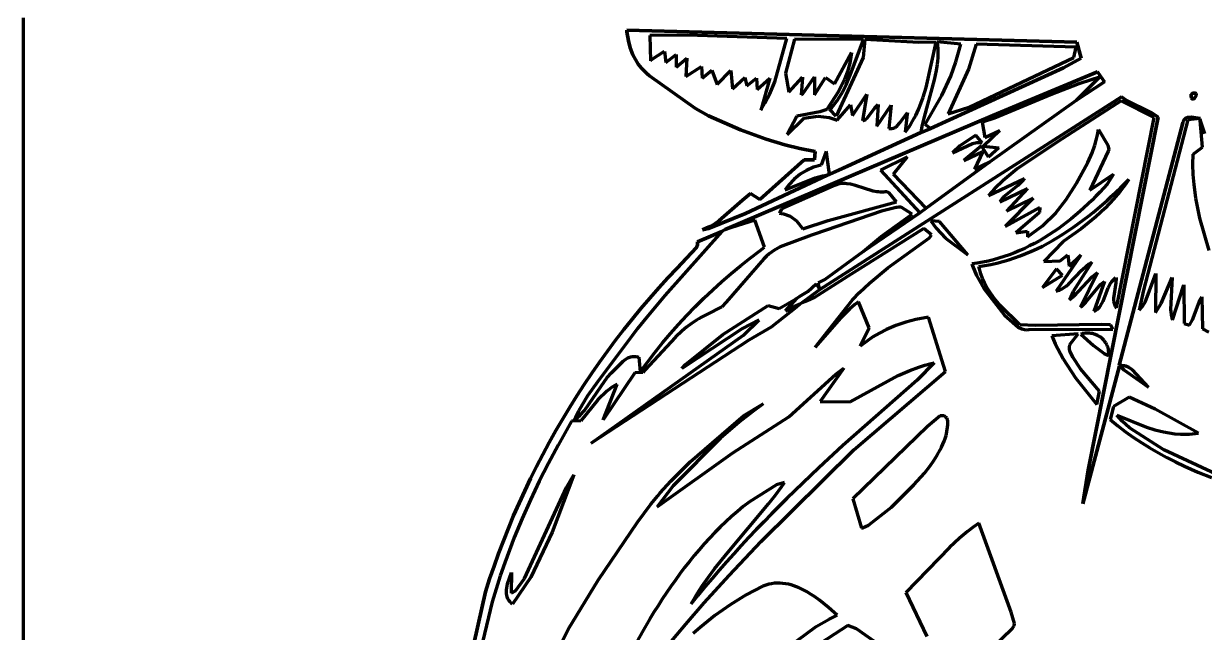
# Model space of a CAD drawing. Header units: millimetres. Extents: x 0 to 6.7, y 0 to 10.
# Drawn here: x 0 to 4.079, y 4.167 to 6.27 of the extents above; entities that cross this region are included whole.
import ezdxf

# ---------------------------------------------------------------- set-up
doc = ezdxf.new("R2010")
doc.units = ezdxf.units.MM
doc.layers.add('color#000000ff', color=7, linetype='CONTINUOUS', lineweight=100)
doc.layers.add('color#ffffffff', color=7, linetype='CONTINUOUS', lineweight=100)

msp = doc.modelspace()

# ---------------------------------------------------------------- linework, layer by layer
at = {"layer": 'color#000000ff'}
for p, q in [((2.0838, 6.2476), (3.6391, 6.2062)), ((2.0844, 6.2414), (2.0838, 6.2476)), ((2.0893, 6.2104), (2.0844, 6.2414)), ((2.096, 6.1862), (2.0893, 6.2104)), ((2.294, 6.2307), (2.1633, 6.2294)), ((2.1633, 6.2294), (2.1659, 6.1414)), ((2.6366, 6.2191), (2.294, 6.2307)), ((2.5948, 6.0696), (2.6366, 6.2191)), ((2.6629, 6.2168), (2.6322, 6.0995)), ((2.9022, 6.2152), (2.6629, 6.2168)), ((2.8592, 6.1018), (2.9022, 6.2152)), ((2.9061, 6.2151), (2.9008, 6.1532)), ((3.0934, 6.2053), (2.9061, 6.2151)), ((3.1531, 6.2056), (3.0934, 6.2053)), ((3.1179, 6.049), (3.1531, 6.2056)), ((3.2375, 6.1991), (3.156, 6.2068)), ((3.156, 6.2068), (3.1573, 6.1956)), ((3.6391, 6.2062), (3.6535, 6.1509)), ((2.1051, 6.1629), (2.096, 6.1862)), ((2.1136, 6.1463), (2.1051, 6.1629)), ((2.168, 6.1452), (2.2143, 6.1752)), ((2.2143, 6.1752), (2.2193, 6.1364)), ((2.2193, 6.1364), (2.2545, 6.1639)), ((2.2545, 6.1639), (2.2544, 6.1193)), ((2.802, 6.0627), (2.8602, 6.1706)), ((2.8602, 6.1706), (2.8584, 6.1557)), ((3.1573, 6.1956), (3.1581, 6.1845)), ((3.1584, 6.1625), (3.1579, 6.1515)), ((3.1581, 6.1845), (3.1585, 6.1735)), ((3.1585, 6.1735), (3.1584, 6.1625)), ((3.2208, 6.1382), (3.2326, 6.1786)), ((3.2326, 6.1786), (3.2375, 6.1991)), ((3.2905, 6.1988), (3.2645, 6.1131)), ((3.6366, 6.1888), (3.2905, 6.1988)), ((3.6282, 6.1537), (3.6366, 6.1888)), ((2.1235, 6.1305), (2.1136, 6.1463)), ((2.135, 6.1158), (2.1235, 6.1305)), ((2.1659, 6.1414), (2.168, 6.1452)), ((2.2544, 6.1193), (2.2911, 6.1512)), ((2.2911, 6.1512), (2.2875, 6.0872)), ((2.2875, 6.0872), (2.3415, 6.1222)), ((2.3415, 6.1222), (2.3443, 6.0812)), ((2.9008, 6.1532), (2.8069, 5.9501)), ((2.8542, 6.1336), (2.8462, 6.1048)), ((2.8584, 6.1557), (2.8542, 6.1336)), ((3.1559, 6.1297), (3.1527, 6.1081)), ((3.1571, 6.1406), (3.1559, 6.1297)), ((3.1579, 6.1515), (3.1571, 6.1406)), ((3.2029, 6.089), (3.2208, 6.1382)), ((3.2662, 5.9814), (3.6282, 6.1537)), ((3.6535, 6.1509), (3.5922, 6.1174)), ((2.1435, 6.1066), (2.135, 6.1158)), ((2.1527, 6.0981), (2.1435, 6.1066)), ((2.1627, 6.0901), (2.1527, 6.0981)), ((2.3209, 5.9764), (2.1627, 6.0901)), ((2.3443, 6.0812), (2.3774, 6.1094)), ((2.3774, 6.1094), (2.3962, 6.0594)), ((2.3962, 6.0594), (2.443, 6.1078)), ((2.443, 6.1078), (2.4492, 6.0447)), ((2.4492, 6.0447), (2.4913, 6.0844)), ((2.4913, 6.0844), (2.4984, 6.0549)), ((2.4984, 6.0549), (2.5315, 6.0821)), ((2.5315, 6.0821), (2.5343, 6.0425)), ((2.5343, 6.0425), (2.5778, 6.0813)), ((2.5778, 6.0813), (2.5468, 5.9714)), ((2.6322, 6.0995), (2.6435, 6.033)), ((2.6435, 6.033), (2.6911, 6.0851)), ((2.691, 6.0835), (2.6859, 6.0236)), ((2.6905, 6.0268), (2.7324, 6.0865)), ((2.6911, 6.0851), (2.691, 6.0835)), ((2.7324, 6.0848), (2.7322, 6.0243)), ((2.7322, 6.0243), (2.7703, 6.0837)), ((2.7324, 6.0865), (2.7324, 6.0848)), ((2.7703, 6.0837), (2.802, 6.0627)), ((2.8462, 6.1048), (2.8356, 6.0767)), ((2.8415, 6.0587), (2.8592, 6.1018)), ((3.5922, 6.1174), (3.1326, 5.9082)), ((3.1527, 6.1081), (3.1459, 6.076)), ((3.1726, 6.0221), (3.2029, 6.089)), ((3.2645, 6.1131), (3.1945, 5.9581)), ((3.349, 5.9528), (3.7102, 6.1036)), ((3.6377, 6.0054), (3.7165, 6.0848)), ((3.7165, 6.0848), (3.6878, 6.0764)), ((3.7102, 6.1036), (3.7346, 6.0686)), ((2.5775, 6.0274), (2.5948, 6.0696)), ((2.8356, 6.0767), (2.8158, 6.0362)), ((2.8291, 6.0338), (2.8415, 6.0587)), ((3.1078, 6.0161), (3.1179, 6.049)), ((3.1459, 6.076), (3.1107, 5.9482)), ((3.6453, 6.0623), (3.5479, 6.024)), ((3.7346, 6.0686), (3.6377, 6.0054)), ((3.6878, 6.0764), (3.6453, 6.0623)), ((2.561, 5.9949), (2.5775, 6.0274)), ((2.6859, 6.0236), (2.6905, 6.0268)), ((2.7507, 5.3512), (3.7925, 6.0168)), ((2.8158, 6.0362), (2.7749, 5.9734)), ((2.804, 5.995), (2.8095, 6.0025)), ((2.8095, 6.0025), (2.8198, 6.0179)), ((2.8198, 6.0179), (2.8291, 6.0338)), ((2.8641, 5.953), (2.9128, 6.0265)), ((2.9128, 6.0265), (2.8978, 5.9344)), ((3.1001, 5.9947), (3.1078, 6.0161)), ((3.1152, 5.9219), (3.1726, 6.0221)), ((3.5479, 6.024), (3.3543, 5.9441)), ((3.7923, 6.0036), (3.5719, 5.8615)), ((3.9061, 5.9457), (3.7923, 6.0036)), ((3.7925, 6.0168), (3.8091, 6.0053)), ((3.8091, 6.0053), (3.8958, 5.9636)), ((4.0336, 6.0266), (4.0376, 6.0283)), ((4.0336, 6.0221), (4.0336, 6.0266)), ((4.0339, 6.0183), (4.0336, 6.0221)), ((4.0344, 6.0153), (4.0339, 6.0183)), ((4.0351, 6.013), (4.0344, 6.0153)), ((4.0361, 6.0112), (4.0351, 6.013)), ((4.0372, 6.0101), (4.0361, 6.0112)), ((4.0384, 6.0094), (4.0372, 6.0101)), ((4.0376, 6.0283), (4.041, 6.0294)), ((4.0397, 6.0092), (4.0384, 6.0094)), ((4.0411, 6.0095), (4.0397, 6.0092)), ((4.041, 6.0294), (4.0438, 6.03)), ((4.0425, 6.0101), (4.0411, 6.0095)), ((4.0453, 6.0122), (4.0425, 6.0101)), ((4.0438, 6.03), (4.0462, 6.0302)), ((4.049, 6.0169), (4.0453, 6.0122)), ((4.0462, 6.0302), (4.0481, 6.0299)), ((4.0481, 6.0299), (4.0495, 6.0293)), ((4.0512, 6.0224), (4.049, 6.0169)), ((4.0495, 6.0293), (4.0506, 6.0283)), ((4.0506, 6.0283), (4.0512, 6.0271)), ((4.0512, 6.0271), (4.0515, 6.0257)), ((4.0515, 6.0257), (4.0512, 6.0224)), ((2.3656, 5.952), (2.3209, 5.9764)), ((2.5468, 5.9714), (2.561, 5.9949)), ((2.7508, 5.9653), (2.6715, 5.9505)), ((2.7749, 5.9734), (2.7508, 5.9653)), ((2.7855, 5.9738), (2.792, 5.9807)), ((2.8069, 5.9501), (2.7855, 5.9738)), ((2.792, 5.9807), (2.7982, 5.9877)), ((2.7982, 5.9877), (2.804, 5.995)), ((2.8103, 5.9366), (2.8573, 5.9892)), ((2.8573, 5.9892), (2.8641, 5.953)), ((2.9146, 5.9433), (2.9408, 5.9788)), ((2.9408, 5.9788), (2.9524, 5.9903)), ((2.9524, 5.9903), (2.9473, 5.9162)), ((2.9473, 5.9162), (2.9976, 5.9879)), ((2.9976, 5.9879), (2.9897, 5.9083)), ((3.0275, 5.9278), (3.0535, 5.9627)), ((3.0528, 5.9569), (3.0455, 5.8951)), ((3.0535, 5.9627), (3.0528, 5.9569)), ((3.0819, 5.953), (3.0915, 5.9736)), ((3.0915, 5.9736), (3.1001, 5.9947)), ((3.1945, 5.9581), (3.2662, 5.9814)), ((3.8958, 5.9636), (3.9121, 5.9531)), ((2.4764, 5.9031), (2.3656, 5.952)), ((2.4237, 5.5586), (3.349, 5.9528)), ((2.6715, 5.9505), (2.6377, 5.8875)), ((2.6377, 5.8875), (2.6951, 5.9437)), ((2.6951, 5.9437), (2.7434, 5.9501)), ((2.7434, 5.9501), (2.7834, 5.9459)), ((2.7834, 5.9459), (2.8103, 5.9366)), ((2.8978, 5.9344), (2.9006, 5.9352)), ((2.9006, 5.9352), (2.9082, 5.9386)), ((2.9082, 5.9386), (2.9146, 5.9433)), ((3.0105, 5.9117), (3.0175, 5.9166)), ((3.0175, 5.9166), (3.0275, 5.9278)), ((3.059, 5.9137), (3.0652, 5.9233)), ((3.0652, 5.9233), (3.0711, 5.933)), ((3.0711, 5.933), (3.0766, 5.943)), ((3.0766, 5.943), (3.0819, 5.953)), ((3.1037, 5.9161), (3.1002, 5.8945)), ((3.1107, 5.9482), (3.1037, 5.9161)), ((3.1326, 5.9082), (3.1152, 5.9219)), ((3.3543, 5.9441), (3.3119, 5.9295)), ((3.3119, 5.9295), (3.3204, 5.877)), ((3.9195, 5.947), (3.6784, 4.7277)), ((3.7754, 5.2879), (3.9061, 5.9457)), ((3.7846, 5.0899), (4.0047, 5.9271)), ((4.0224, 5.9373), (3.8691, 5.3491)), ((3.9121, 5.9531), (3.9195, 5.947)), ((4.0047, 5.9271), (4.0053, 5.93)), ((4.0053, 5.93), (4.0062, 5.9325)), ((4.0062, 5.9325), (4.0085, 5.9369)), ((4.0085, 5.9369), (4.0114, 5.9404)), ((4.0114, 5.9404), (4.0149, 5.943)), ((4.0149, 5.943), (4.0209, 5.9455)), ((4.0209, 5.9455), (4.0352, 5.9467)), ((4.064, 5.942), (4.0224, 5.9373)), ((4.0352, 5.9467), (4.064, 5.942)), ((4.0732, 5.843), (4.0648, 5.935)), ((4.0648, 5.935), (4.0794, 5.8902)), ((2.565, 5.8708), (2.4764, 5.9031)), ((3.1002, 5.8945), (2.8469, 5.7772)), ((2.9897, 5.9083), (2.9932, 5.908)), ((2.9932, 5.908), (2.9964, 5.9079)), ((2.9964, 5.9079), (2.9995, 5.9081)), ((2.9995, 5.9081), (3.0052, 5.9094)), ((3.0052, 5.9094), (3.0105, 5.9117)), ((3.0455, 5.8951), (3.0524, 5.9043)), ((3.0524, 5.9043), (3.059, 5.9137)), ((3.2894, 5.8846), (3.2341, 5.848)), ((3.3122, 5.8585), (3.2894, 5.8846)), ((3.3731, 5.9009), (3.3165, 5.8471)), ((3.3204, 5.877), (3.3731, 5.9009)), ((3.7059, 5.8675), (3.7101, 5.8855)), ((3.7101, 5.8855), (3.7134, 5.9039)), ((3.7134, 5.9039), (3.7456, 5.8505)), ((2.6295, 5.8515), (2.565, 5.8708)), ((2.6817, 5.8387), (2.6295, 5.8515)), ((2.7346, 5.8285), (2.6817, 5.8387)), ((3.2094, 5.8237), (3.2782, 5.856)), ((3.2341, 5.848), (3.2094, 5.8237)), ((3.309, 5.8485), (3.2481, 5.7968)), ((3.2782, 5.856), (3.2928, 5.859)), ((3.2928, 5.859), (3.3043, 5.8594)), ((3.3043, 5.8594), (3.3122, 5.8585)), ((3.3331, 5.8092), (3.309, 5.8485)), ((3.3165, 5.8471), (3.3689, 5.8414)), ((3.3689, 5.8414), (3.3331, 5.8092)), ((3.5719, 5.8615), (3.4329, 5.7681)), ((3.6914, 5.8237), (3.7007, 5.8498)), ((3.7007, 5.8498), (3.7059, 5.8675)), ((3.7456, 5.8505), (3.7488, 5.8348)), ((3.7488, 5.8348), (3.7473, 5.8296)), ((4.0404, 5.8188), (4.0732, 5.843)), ((2.5431, 5.663), (2.697, 5.7994)), ((2.697, 5.7994), (2.7321, 5.7998)), ((2.7321, 5.7998), (2.7346, 5.8285)), ((2.7726, 5.8288), (2.7555, 5.7809)), ((2.7739, 5.8263), (2.7726, 5.8288)), ((2.7839, 5.7494), (2.7739, 5.8263)), ((3.0539, 5.8105), (2.9607, 5.7644)), ((3.0056, 5.7496), (3.0539, 5.8105)), ((3.2481, 5.7968), (3.3144, 5.8289)), ((3.3144, 5.8289), (3.2855, 5.7672)), ((3.6766, 5.7899), (3.6914, 5.8237)), ((3.7473, 5.8296), (3.6832, 5.6947)), ((4.0398, 5.7838), (4.0404, 5.8188)), ((2.705, 5.7633), (2.6823, 5.7495)), ((2.7294, 5.7738), (2.705, 5.7633)), ((2.7555, 5.7809), (2.7294, 5.7738)), ((2.8469, 5.7772), (2.7839, 5.7494)), ((2.9607, 5.7644), (3.0961, 5.617)), ((3.3379, 5.7922), (3.1182, 5.6323)), ((3.2855, 5.7672), (3.3379, 5.7922)), ((3.4329, 5.7681), (3.3847, 5.7282)), ((3.6361, 5.7169), (3.6766, 5.7899)), ((4.041, 5.7488), (4.0398, 5.7838)), ((2.7758, 5.7463), (2.4938, 5.6147)), ((2.6307, 5.6957), (2.7343, 5.7373)), ((2.6435, 5.7132), (2.6307, 5.6957)), ((2.6618, 5.7328), (2.6435, 5.7132)), ((2.6823, 5.7495), (2.6618, 5.7328)), ((2.7343, 5.7373), (2.7599, 5.7441)), ((2.7599, 5.7441), (2.7758, 5.7463)), ((2.802, 5.7112), (2.796, 5.7083)), ((2.8081, 5.7135), (2.802, 5.7112)), ((2.8141, 5.7153), (2.8081, 5.7135)), ((2.8202, 5.7165), (2.8141, 5.7153)), ((2.8262, 5.7173), (2.8202, 5.7165)), ((2.8322, 5.7176), (2.8262, 5.7173)), ((2.8382, 5.7176), (2.8322, 5.7176)), ((2.8442, 5.7171), (2.8382, 5.7176)), ((2.8563, 5.7153), (2.8442, 5.7171)), ((2.8743, 5.7107), (2.8563, 5.7153)), ((3.1182, 5.6323), (3.0056, 5.7496)), ((3.3335, 5.6765), (3.4574, 5.7352)), ((3.3847, 5.7282), (3.3546, 5.6995)), ((3.4351, 5.7114), (3.3846, 5.6707)), ((3.4499, 5.7254), (3.4351, 5.7114)), ((3.4574, 5.7352), (3.4499, 5.7254)), ((3.6014, 5.6623), (3.6361, 5.7169)), ((3.6832, 5.6947), (3.7659, 5.75)), ((3.7435, 5.7159), (3.7308, 5.7017)), ((3.7659, 5.75), (3.7435, 5.7159)), ((3.8066, 5.7144), (3.7869, 5.6885)), ((3.7894, 5.7026), (3.8189, 5.7322)), ((3.8189, 5.7322), (3.8066, 5.7144)), ((4.044, 5.7138), (4.041, 5.7488)), ((4.0503, 5.6675), (4.044, 5.7138)), ((2.4835, 5.6602), (2.5114, 5.6831)), ((2.5114, 5.6831), (2.5431, 5.663)), ((2.796, 5.7083), (2.6179, 5.6298)), ((2.935, 5.6915), (2.8743, 5.7107)), ((2.9473, 5.6892), (2.935, 5.6915)), ((2.9535, 5.6885), (2.9473, 5.6892)), ((2.9597, 5.688), (2.9535, 5.6885)), ((2.9659, 5.688), (2.9597, 5.688)), ((2.9722, 5.6883), (2.9659, 5.688)), ((2.9769, 5.689), (2.9722, 5.6883)), ((2.9831, 5.6886), (2.9769, 5.689)), ((2.9902, 5.6858), (2.9831, 5.6886)), ((3.0152, 5.654), (2.9902, 5.6858)), ((3.3546, 5.6995), (3.3335, 5.6765)), ((3.3729, 5.654), (3.468, 5.7005)), ((3.3846, 5.6707), (3.3771, 5.6611)), ((3.468, 5.7005), (3.3957, 5.6222)), ((3.7046, 5.6739), (3.6911, 5.6603)), ((3.7178, 5.6877), (3.7046, 5.6739)), ((3.7308, 5.7017), (3.7178, 5.6877)), ((3.7433, 5.6593), (3.7589, 5.6736)), ((3.7589, 5.6736), (3.7894, 5.7026)), ((3.7869, 5.6885), (3.7659, 5.6637)), ((2.4021, 5.5885), (2.4835, 5.6602)), ((2.6179, 5.6298), (2.6114, 5.6158)), ((2.7801, 5.5899), (3.0152, 5.654)), ((3.0149, 5.6346), (2.9634, 5.6217)), ((3.0172, 5.6354), (3.0149, 5.6346)), ((3.0238, 5.6366), (3.0172, 5.6354)), ((3.0321, 5.6359), (3.0238, 5.6366)), ((3.0698, 5.6121), (3.0321, 5.6359)), ((3.3771, 5.6611), (3.3729, 5.654)), ((3.4873, 5.6669), (3.3909, 5.5698)), ((3.3909, 5.5698), (3.5105, 5.6352)), ((3.3957, 5.6222), (3.4873, 5.6669)), ((3.5105, 5.6352), (3.5093, 5.6174)), ((3.5665, 5.6159), (3.6014, 5.6623)), ((3.6633, 5.6338), (3.649, 5.621)), ((3.6773, 5.647), (3.6633, 5.6338)), ((3.6911, 5.6603), (3.6773, 5.647)), ((3.6952, 5.6181), (3.7114, 5.6316)), ((3.7361, 5.6322), (3.7044, 5.6026)), ((3.7114, 5.6316), (3.7275, 5.6453)), ((3.7275, 5.6453), (3.7433, 5.6593)), ((3.7659, 5.6637), (3.7361, 5.6322)), ((4.0642, 5.5986), (4.0503, 5.6675)), ((2.4938, 5.6147), (2.3666, 5.5619)), ((2.5259, 5.5906), (2.4237, 5.5586)), ((2.5602, 5.4974), (2.5259, 5.5906)), ((2.6114, 5.6158), (2.6256, 5.6132)), ((2.6256, 5.6132), (2.6481, 5.6045)), ((2.6481, 5.6045), (2.6701, 5.5886)), ((2.6917, 5.5612), (2.7801, 5.5899)), ((2.9634, 5.6217), (2.7321, 5.5423)), ((3.0961, 5.617), (2.9008, 5.4824)), ((2.9624, 5.5346), (3.0698, 5.6121)), ((3.5093, 5.6174), (3.4284, 5.5472)), ((3.5204, 5.571), (3.5665, 5.6159)), ((3.6196, 5.5962), (3.6046, 5.5842)), ((3.6344, 5.6084), (3.6196, 5.5962)), ((3.649, 5.621), (3.6344, 5.6084)), ((3.6449, 5.5793), (3.6619, 5.5919)), ((3.7044, 5.6026), (3.654, 5.5613)), ((3.6619, 5.5919), (3.6786, 5.6048)), ((3.6786, 5.6048), (3.6952, 5.6181)), ((4.0961, 5.4862), (4.0642, 5.5986)), ((2.4119, 5.5517), (2.2158, 5.3303)), ((2.3284, 5.5164), (2.4119, 5.5517)), ((2.3449, 5.5577), (2.3586, 5.563)), ((2.3666, 5.5619), (2.3449, 5.5577)), ((2.3586, 5.563), (2.3717, 5.5693)), ((2.3717, 5.5693), (2.3842, 5.5765)), ((2.3842, 5.5765), (2.4021, 5.5885)), ((2.6701, 5.5886), (2.6917, 5.5612)), ((3.1099, 5.5618), (2.859, 5.4051)), ((3.1363, 5.5409), (3.1099, 5.5618)), ((3.1348, 5.5883), (3.1523, 5.5638)), ((3.164, 5.5863), (3.1348, 5.5883)), ((3.1523, 5.5638), (3.1851, 5.5286)), ((3.2623, 5.471), (3.164, 5.5863)), ((3.4284, 5.5472), (3.4688, 5.5534)), ((3.4682, 5.5333), (3.5204, 5.571)), ((3.4688, 5.5534), (3.4682, 5.5333)), ((3.558, 5.5504), (3.542, 5.5399)), ((3.5738, 5.5613), (3.558, 5.5504)), ((3.5893, 5.5726), (3.5738, 5.5613)), ((3.6046, 5.5842), (3.5893, 5.5726)), ((3.654, 5.5613), (3.5918, 5.5179)), ((3.5925, 5.5436), (3.6102, 5.5551)), ((3.6102, 5.5551), (3.6277, 5.567)), ((3.6277, 5.567), (3.6449, 5.5793)), ((2.3279, 5.5061), (2.3285, 5.5137)), ((2.3285, 5.5137), (2.3284, 5.5164)), ((2.7219, 5.5392), (2.6137, 5.4988)), ((2.7321, 5.5423), (2.7219, 5.5392)), ((2.9008, 5.4824), (2.9624, 5.5346)), ((2.9863, 5.4262), (3.1301, 5.5297)), ((3.1301, 5.5297), (3.1363, 5.5409)), ((3.1851, 5.5286), (3.2623, 5.471)), ((3.4926, 5.5108), (3.4757, 5.502)), ((3.5093, 5.5201), (3.4926, 5.5108)), ((3.5258, 5.5298), (3.5093, 5.5201)), ((3.5195, 5.5018), (3.5381, 5.5115)), ((3.5918, 5.5179), (3.5249, 5.4479)), ((3.542, 5.5399), (3.5258, 5.5298)), ((3.5381, 5.5115), (3.5565, 5.5218)), ((3.5565, 5.5218), (3.5746, 5.5325)), ((3.5746, 5.5325), (3.5925, 5.5436)), ((2.2906, 5.4593), (2.3249, 5.497)), ((2.3249, 5.497), (2.3279, 5.5061)), ((2.5096, 5.4595), (2.5432, 5.4849)), ((2.5432, 5.4849), (2.5602, 5.4974)), ((2.5665, 5.4665), (2.5574, 5.4572)), ((2.5762, 5.475), (2.5665, 5.4665)), ((2.5916, 5.4862), (2.5762, 5.475)), ((2.6137, 5.4988), (2.5916, 5.4862)), ((3.4058, 5.4716), (3.3878, 5.4653)), ((3.4236, 5.4784), (3.4058, 5.4716)), ((3.4232, 5.4606), (3.4429, 5.4678)), ((3.4412, 5.4858), (3.4236, 5.4784)), ((3.4585, 5.4936), (3.4412, 5.4858)), ((3.4429, 5.4678), (3.4624, 5.4755)), ((3.4757, 5.502), (3.4585, 5.4936)), ((3.4624, 5.4755), (3.4817, 5.4837)), ((3.4817, 5.4837), (3.5007, 5.4925)), ((3.5007, 5.4925), (3.5195, 5.5018)), ((3.5816, 5.4502), (3.608, 5.4709)), ((3.608, 5.4709), (3.6117, 5.4321)), ((3.6117, 5.4321), (3.6528, 5.4709)), ((3.6528, 5.4709), (3.6504, 5.4662)), ((2.2258, 5.3917), (2.2579, 5.4258)), ((2.2579, 5.4258), (2.2906, 5.4593)), ((2.5574, 5.4572), (2.4267, 5.3073)), ((2.4441, 5.4064), (2.4766, 5.4333)), ((2.4766, 5.4333), (2.5096, 5.4595)), ((2.9225, 5.3737), (2.9863, 5.4262)), ((3.2947, 5.4424), (3.2755, 5.4397)), ((3.2755, 5.4397), (3.2779, 5.4328)), ((3.2779, 5.4328), (3.2921, 5.3994)), ((3.3137, 5.4458), (3.2947, 5.4424)), ((3.3001, 5.4311), (3.3212, 5.4343)), ((3.3021, 5.4225), (3.3001, 5.4311)), ((3.3325, 5.4498), (3.3137, 5.4458)), ((3.3212, 5.4343), (3.342, 5.4383)), ((3.3511, 5.4544), (3.3325, 5.4498)), ((3.342, 5.4383), (3.3627, 5.4429)), ((3.3696, 5.4595), (3.3511, 5.4544)), ((3.3627, 5.4429), (3.3831, 5.4482)), ((3.3878, 5.4653), (3.3696, 5.4595)), ((3.3831, 5.4482), (3.4032, 5.4541)), ((3.4032, 5.4541), (3.4232, 5.4606)), ((3.5249, 5.4479), (3.5816, 5.4502)), ((3.6504, 5.4662), (3.5677, 5.3462)), ((3.6903, 5.4458), (3.6263, 5.3443)), ((3.6556, 5.4187), (3.6719, 5.4337)), ((3.6719, 5.4337), (3.6807, 5.4402)), ((3.6807, 5.4402), (3.6903, 5.4458)), ((2.1943, 5.3571), (2.2258, 5.3917)), ((2.4123, 5.3788), (2.4441, 5.4064)), ((2.859, 5.4051), (2.7322, 5.3245)), ((3.2921, 5.3994), (3.3171, 5.355)), ((3.3043, 5.4142), (3.3021, 5.4225)), ((3.3069, 5.4059), (3.3043, 5.4142)), ((3.313, 5.3898), (3.3069, 5.4059)), ((3.3201, 5.3741), (3.313, 5.3898)), ((3.5689, 5.4229), (3.52, 5.358)), ((3.52, 5.358), (3.5896, 5.4016)), ((3.5896, 5.4016), (3.5689, 5.4229)), ((3.61, 5.37), (3.6556, 5.4187)), ((3.6284, 5.3271), (3.692, 5.3955)), ((3.7104, 5.41), (3.6509, 5.2906)), ((3.692, 5.3955), (3.7104, 5.41)), ((3.7627, 5.3828), (3.7661, 5.3864)), ((3.7661, 5.3864), (3.7698, 5.3897)), ((3.7698, 5.3897), (3.7739, 5.3928)), ((3.7739, 5.3928), (3.7743, 5.3893)), ((3.7743, 5.3893), (3.774, 5.375)), ((3.8745, 5.3077), (3.908, 5.3978)), ((3.908, 5.3978), (3.9114, 5.4067)), ((3.9114, 5.4067), (3.9106, 5.2718)), ((3.9303, 5.3031), (3.9675, 5.3929)), ((3.9675, 5.3929), (3.9625, 5.282)), ((2.1633, 5.3219), (2.1943, 5.3571)), ((2.3505, 5.3215), (2.3811, 5.3505)), ((2.3811, 5.3505), (2.4123, 5.3788)), ((2.6811, 5.3271), (2.7096, 5.3445)), ((2.7096, 5.3445), (2.6811, 5.3271)), ((2.6882, 5.3058), (2.7507, 5.3512)), ((2.8882, 5.3414), (2.9225, 5.3737)), ((3.3171, 5.355), (3.3892, 5.2634)), ((3.3282, 5.3589), (3.3201, 5.3741)), ((3.3372, 5.3442), (3.3282, 5.3589)), ((3.3521, 5.323), (3.3372, 5.3442)), ((3.5677, 5.3462), (3.5731, 5.3478)), ((3.5731, 5.3478), (3.5783, 5.3496)), ((3.5783, 5.3496), (3.5834, 5.3518)), ((3.5834, 5.3518), (3.5882, 5.3542)), ((3.5882, 5.3542), (3.5929, 5.3569)), ((3.5929, 5.3569), (3.6017, 5.3631)), ((3.6017, 5.3631), (3.61, 5.37)), ((3.6263, 5.3443), (3.6136, 5.3157)), ((3.6699, 5.3073), (3.7209, 5.3688)), ((3.7342, 5.3793), (3.6976, 5.2756)), ((3.7209, 5.3688), (3.7342, 5.3793)), ((3.7295, 5.3114), (3.7474, 5.3579)), ((3.7474, 5.3579), (3.7541, 5.371)), ((3.7541, 5.371), (3.7595, 5.3791)), ((3.7595, 5.3791), (3.7627, 5.3828)), ((3.774, 5.375), (3.7656, 5.3222)), ((3.8691, 5.3491), (3.8544, 5.2806)), ((3.9689, 5.2473), (4.0089, 5.3672)), ((4.0089, 5.3672), (4.0099, 5.2343)), ((2.1329, 5.2863), (2.1633, 5.3219)), ((2.2158, 5.3303), (2.1518, 5.2551)), ((2.3206, 5.2919), (2.3505, 5.3215)), ((2.4267, 5.3073), (2.4117, 5.2916)), ((2.6106, 5.2857), (2.67, 5.3204)), ((2.67, 5.3204), (2.6317, 5.2776)), ((2.7075, 5.3129), (2.6882, 5.3058)), ((2.7322, 5.3245), (2.7075, 5.3129)), ((2.7348, 5.1524), (2.8636, 5.3157)), ((2.8636, 5.3157), (2.8882, 5.3414)), ((2.884, 5.3084), (2.8718, 5.2996)), ((2.9216, 5.2191), (2.884, 5.3084)), ((3.3743, 5.2961), (3.3521, 5.323)), ((3.6136, 5.3157), (3.6284, 5.3271)), ((3.6544, 5.2931), (3.6699, 5.3073)), ((3.7252, 5.3027), (3.7295, 5.3114)), ((3.7656, 5.3222), (3.7659, 5.3113)), ((3.7659, 5.3113), (3.7672, 5.3042)), ((3.7672, 5.3042), (3.7696, 5.2975)), ((3.864, 5.2916), (3.8745, 5.3077)), ((4.0385, 5.2469), (4.0647, 5.3167)), ((4.0647, 5.3167), (4.0709, 5.3261)), ((4.0709, 5.3261), (4.0733, 5.2159)), ((2.1031, 5.2502), (2.1329, 5.2863)), ((2.2913, 5.2615), (2.3206, 5.2919)), ((2.3609, 5.265), (2.3514, 5.2605)), ((2.4117, 5.2916), (2.3609, 5.265)), ((2.4159, 5.1966), (2.5719, 5.2961)), ((2.5719, 5.2961), (2.6106, 5.2857)), ((2.6705, 5.291), (2.583, 5.2211)), ((2.6317, 5.2776), (2.6813, 5.3013)), ((2.6813, 5.3013), (2.6705, 5.291)), ((2.8546, 5.2853), (2.8232, 5.2536)), ((2.8718, 5.2996), (2.8546, 5.2853)), ((3.442, 5.2291), (3.3743, 5.2961)), ((3.3892, 5.2634), (3.4359, 5.2217)), ((3.6509, 5.2906), (3.6544, 5.2931)), ((3.6976, 5.2756), (3.7022, 5.2782)), ((3.7022, 5.2782), (3.7064, 5.281)), ((3.7064, 5.281), (3.7103, 5.2841)), ((3.7103, 5.2841), (3.7138, 5.2874)), ((3.7138, 5.2874), (3.717, 5.2909)), ((3.717, 5.2909), (3.72, 5.2947)), ((3.72, 5.2947), (3.7252, 5.3027)), ((3.7696, 5.2975), (3.7712, 5.2942)), ((3.7712, 5.2942), (3.7731, 5.291)), ((3.7731, 5.291), (3.7754, 5.2879)), ((3.8544, 5.2806), (3.864, 5.2916)), ((3.9106, 5.2718), (3.9303, 5.3031)), ((3.9625, 5.282), (3.9662, 5.2572)), ((2.0739, 5.2135), (2.1031, 5.2502)), ((2.1518, 5.2551), (2.1214, 5.2163)), ((2.2348, 5.199), (2.2627, 5.2306)), ((2.2627, 5.2306), (2.2913, 5.2615)), ((2.307, 5.2338), (2.2905, 5.2214)), ((2.3242, 5.2453), (2.307, 5.2338)), ((2.333, 5.2506), (2.3242, 5.2453)), ((2.3421, 5.2557), (2.333, 5.2506)), ((2.3514, 5.2605), (2.3421, 5.2557)), ((2.5417, 5.2464), (2.4834, 5.2167)), ((2.4867, 5.1935), (2.5417, 5.2464)), ((2.8232, 5.2536), (2.7348, 5.1524)), ((3.0137, 5.2273), (2.9808, 5.2134)), ((3.0476, 5.2387), (3.0137, 5.2273)), ((3.0823, 5.2476), (3.0476, 5.2387)), ((3.1265, 5.2555), (3.0823, 5.2476)), ((3.1853, 5.0681), (3.1265, 5.2555)), ((3.4359, 5.2217), (3.4481, 5.2159)), ((3.4959, 5.2267), (3.442, 5.2291)), ((3.7231, 5.2311), (3.4959, 5.2267)), ((3.7555, 5.2294), (3.7231, 5.2311)), ((3.7633, 5.2141), (3.7555, 5.2294)), ((3.9662, 5.2572), (3.9689, 5.2473)), ((4.0099, 5.2343), (4.0278, 5.2278)), ((4.0278, 5.2278), (4.0385, 5.2469)), ((1.9609, 4.8205), (2.4867, 5.1935)), ((2.1018, 5.1898), (1.9838, 5.0337)), ((2.0452, 5.1764), (2.0739, 5.2135)), ((2.1214, 5.2163), (2.1018, 5.1898)), ((2.2518, 5.1872), (2.1466, 5.0723)), ((2.2076, 5.1668), (2.2348, 5.199)), ((2.2747, 5.2082), (2.2518, 5.1872)), ((2.4834, 5.2167), (2.2739, 5.0783)), ((2.2905, 5.2214), (2.2747, 5.2082)), ((2.2868, 5.0926), (2.4159, 5.1966)), ((2.583, 5.2211), (2.5051, 5.1768)), ((2.8907, 5.1553), (2.9216, 5.2191)), ((2.934, 5.1875), (2.9118, 5.1722)), ((2.957, 5.2012), (2.934, 5.1875)), ((2.9808, 5.2134), (2.957, 5.2012)), ((3.4481, 5.2159), (3.458, 5.2133)), ((3.458, 5.2133), (3.465, 5.2127)), ((3.465, 5.2127), (3.4723, 5.2129)), ((3.4723, 5.2129), (3.7633, 5.2141)), ((3.6429, 5.1989), (3.5525, 5.191)), ((3.5525, 5.191), (3.5644, 5.1642)), ((3.6148, 5.161), (3.6429, 5.1989)), ((3.6572, 5.1991), (3.652, 5.1977)), ((3.652, 5.1977), (3.6965, 5.1585)), ((3.6624, 5.2001), (3.6572, 5.1991)), ((3.6675, 5.2007), (3.6624, 5.2001)), ((3.6726, 5.2011), (3.6675, 5.2007)), ((3.6776, 5.2011), (3.6726, 5.2011)), ((3.6826, 5.2007), (3.6776, 5.2011)), ((3.6876, 5.2001), (3.6826, 5.2007)), ((3.6924, 5.1992), (3.6876, 5.2001)), ((3.7017, 5.1964), (3.6924, 5.1992)), ((3.7106, 5.1926), (3.7017, 5.1964)), ((3.7188, 5.1877), (3.7106, 5.1926)), ((3.7263, 5.1818), (3.7188, 5.1877)), ((3.7297, 5.1785), (3.7263, 5.1818)), ((4.0733, 5.2159), (4.0946, 5.2041)), ((2.5051, 5.1768), (1.9609, 4.8205)), ((2.0172, 5.1389), (2.0452, 5.1764)), ((2.1811, 5.134), (2.2076, 5.1668)), ((2.9118, 5.1722), (2.8907, 5.1553)), ((3.5644, 5.1642), (3.5917, 5.1121)), ((3.6129, 5.1521), (3.6148, 5.161)), ((3.6132, 5.1449), (3.6129, 5.1521)), ((3.6145, 5.1398), (3.6132, 5.1449)), ((3.6965, 5.1585), (3.7336, 5.1309)), ((3.7329, 5.175), (3.7297, 5.1785)), ((3.7358, 5.1713), (3.7329, 5.175)), ((3.7385, 5.1673), (3.7358, 5.1713)), ((3.741, 5.1632), (3.7385, 5.1673)), ((3.7431, 5.1589), (3.741, 5.1632)), ((3.745, 5.1544), (3.7431, 5.1589)), ((3.7465, 5.1497), (3.745, 5.1544)), ((3.7477, 5.1449), (3.7465, 5.1497)), ((3.7486, 5.1399), (3.7477, 5.1449)), ((1.9631, 5.0624), (1.9898, 5.1009)), ((1.9898, 5.1009), (2.0172, 5.1389)), ((2.0314, 5.0635), (2.0709, 5.1042)), ((2.0709, 5.1042), (2.0805, 5.1114)), ((2.0805, 5.1114), (2.0872, 5.1152)), ((2.0872, 5.1152), (2.0941, 5.1182)), ((2.0941, 5.1182), (2.1014, 5.12)), ((2.1014, 5.12), (2.1051, 5.1205)), ((2.1051, 5.1205), (2.109, 5.1206)), ((2.109, 5.1206), (2.1129, 5.1203)), ((2.1129, 5.1203), (2.1169, 5.1197)), ((2.1169, 5.1197), (2.1209, 5.1187)), ((2.1209, 5.1187), (2.1251, 5.1173)), ((2.1251, 5.1173), (2.1304, 5.0668)), ((2.1304, 5.0668), (2.1554, 5.1007)), ((2.1554, 5.1007), (2.1811, 5.134)), ((3.5917, 5.1121), (3.6344, 5.046)), ((3.6247, 5.118), (3.6145, 5.1398)), ((3.6508, 5.078), (3.6247, 5.118)), ((3.7336, 5.1309), (3.7491, 5.124)), ((3.7492, 5.1347), (3.7486, 5.1399)), ((3.7491, 5.124), (3.7493, 5.1294)), ((3.7493, 5.1294), (3.7492, 5.1347)), ((1.9369, 5.0235), (1.9631, 5.0624)), ((2.1112, 5.0639), (2.0018, 4.9015)), ((2.0166, 5.0473), (2.0314, 5.0635)), ((2.1396, 5.0648), (2.1112, 5.0639)), ((2.1466, 5.0723), (2.1396, 5.0648)), ((2.2739, 5.0783), (2.2868, 5.0926)), ((2.6436, 4.9117), (2.8058, 5.059)), ((2.8339, 5.0801), (2.752, 4.9647)), ((2.8058, 5.059), (2.8339, 5.0801)), ((2.8677, 4.7975), (3.1853, 5.0681)), ((3.021, 5.0543), (3.0616, 5.0718)), ((3.0616, 5.0718), (3.0927, 5.0832)), ((3.1459, 5.0982), (3.0867, 5.0383)), ((3.0927, 5.0832), (3.1137, 5.0899)), ((3.1137, 5.0899), (3.1351, 5.0956)), ((3.1351, 5.0956), (3.1459, 5.0982)), ((3.7172, 5.0003), (3.6508, 5.078)), ((3.6592, 4.6114), (3.7865, 5.0876)), ((3.8038, 5.088), (3.7846, 5.0899)), ((3.7865, 5.0876), (3.8013, 5.0744)), ((3.8013, 5.0744), (3.8867, 5.0142)), ((3.8075, 5.0868), (3.8038, 5.088)), ((3.8179, 5.0823), (3.8075, 5.0868)), ((3.8306, 5.074), (3.8179, 5.0823)), ((3.8867, 5.0142), (3.8306, 5.074)), ((1.9114, 4.9842), (1.9369, 5.0235)), ((1.9372, 4.9339), (1.9948, 5.0181)), ((1.9838, 5.0337), (1.9487, 4.9837)), ((1.9948, 5.0181), (2.0166, 5.0473)), ((2.0018, 4.9015), (2.0509, 5.0248)), ((2.0509, 5.0248), (2.0348, 5.0151)), ((3.0867, 5.0383), (2.8306, 4.8122)), ((2.8559, 4.964), (3.021, 5.0543)), ((3.6344, 5.046), (3.7081, 4.9542)), ((1.8866, 4.9445), (1.9114, 4.9842)), ((1.9487, 4.9837), (1.9293, 4.9527)), ((2.0149, 5.0004), (1.9838, 4.9704)), ((2.0348, 5.0151), (2.0149, 5.0004)), ((3.7081, 4.9542), (3.7172, 5.0003)), ((3.82, 4.9793), (3.765, 4.9478)), ((3.9094, 4.9377), (3.82, 4.9793)), ((1.8624, 4.9044), (1.8866, 4.9445)), ((1.9293, 4.9527), (1.9173, 4.9314)), ((1.9838, 4.9704), (1.9252, 4.8981)), ((2.4877, 4.9165), (2.5546, 4.956)), ((2.5546, 4.956), (2.5191, 4.9306)), ((2.752, 4.9647), (2.8559, 4.964)), ((3.765, 4.9478), (3.7543, 4.9021)), ((4.0585, 4.8551), (3.9094, 4.9377)), ((1.8388, 4.8639), (1.8624, 4.9044)), ((1.8929, 4.8962), (1.8464, 4.8143)), ((1.9252, 4.8981), (1.8929, 4.8962)), ((1.9062, 4.9095), (1.901, 4.8983)), ((1.901, 4.8983), (1.9123, 4.9076)), ((1.9173, 4.9314), (1.9062, 4.9095)), ((1.9123, 4.9076), (1.9228, 4.9177)), ((1.9228, 4.9177), (1.9372, 4.9339)), ((2.3026, 4.7565), (2.4877, 4.9165)), ((2.4504, 4.7876), (2.6436, 4.9117)), ((2.5191, 4.9306), (2.4734, 4.8948)), ((3.167, 4.9151), (3.1232, 4.878)), ((3.1707, 4.9155), (3.167, 4.9151)), ((3.1741, 4.9155), (3.1707, 4.9155)), ((3.1771, 4.9152), (3.1741, 4.9155)), ((3.1798, 4.9145), (3.1771, 4.9152)), ((3.1823, 4.9135), (3.1798, 4.9145)), ((3.1844, 4.9122), (3.1823, 4.9135)), ((3.1863, 4.9106), (3.1844, 4.9122)), ((3.1879, 4.9087), (3.1863, 4.9106)), ((3.1893, 4.9067), (3.1879, 4.9087)), ((3.1914, 4.9019), (3.1893, 4.9067)), ((3.1927, 4.8963), (3.1914, 4.9019)), ((3.1934, 4.8839), (3.1927, 4.8963)), ((3.7543, 4.9021), (3.7805, 4.8807)), ((3.7953, 4.8965), (3.7766, 4.9173)), ((3.7766, 4.9173), (3.8797, 4.8757)), ((3.8211, 4.8731), (3.7953, 4.8965)), ((1.8159, 4.823), (1.8388, 4.8639)), ((2.4734, 4.8948), (2.408, 4.8375)), ((3.1232, 4.878), (2.8649, 4.6281)), ((3.1886, 4.8526), (3.1934, 4.8839)), ((3.7805, 4.8807), (3.8073, 4.8603)), ((3.8073, 4.8603), (3.8347, 4.8407)), ((3.9387, 4.7981), (3.8211, 4.8731)), ((3.8797, 4.8757), (3.9086, 4.8667)), ((3.9086, 4.8667), (3.9378, 4.8595)), ((3.9378, 4.8595), (3.9575, 4.8558)), ((3.9575, 4.8558), (3.9774, 4.8531)), ((4.0482, 4.8536), (4.0585, 4.8551)), ((1.7937, 4.7817), (1.8159, 4.823)), ((1.8464, 4.8143), (1.8131, 4.7519)), ((2.408, 4.8375), (2.2438, 4.6732)), ((3.1711, 4.8071), (3.1757, 4.817)), ((3.1757, 4.817), (3.1799, 4.827)), ((3.1799, 4.827), (3.1838, 4.8373)), ((3.1838, 4.8373), (3.1874, 4.8477)), ((3.1874, 4.8477), (3.1886, 4.8526)), ((3.8347, 4.8407), (3.8627, 4.8219)), ((3.8627, 4.8219), (3.8913, 4.8041)), ((3.9774, 4.8531), (3.9974, 4.8516)), ((3.9974, 4.8516), (4.0075, 4.8513)), ((4.0075, 4.8513), (4.0176, 4.8514)), ((4.0176, 4.8514), (4.0277, 4.8518)), ((4.0277, 4.8518), (4.0379, 4.8525)), ((4.0379, 4.8525), (4.0482, 4.8536)), ((1.7722, 4.7401), (1.7937, 4.7817)), ((2.1886, 4.6007), (2.4504, 4.7876)), ((2.5477, 4.4806), (2.8677, 4.7975)), ((2.8306, 4.8122), (2.7469, 4.735)), ((3.1443, 4.7603), (3.1558, 4.7786)), ((3.1558, 4.7786), (3.1663, 4.7975)), ((3.1663, 4.7975), (3.1711, 4.8071)), ((3.8913, 4.8041), (3.9204, 4.7871)), ((3.9204, 4.7871), (3.95, 4.7709)), ((4.2124, 4.6698), (3.9387, 4.7981)), ((1.7513, 4.6982), (1.7722, 4.7401)), ((1.8131, 4.7519), (1.7812, 4.6888)), ((2.2355, 4.6892), (2.3026, 4.7565)), ((2.7469, 4.735), (2.6917, 4.6829)), ((3.1119, 4.7169), (3.1319, 4.7425)), ((3.1319, 4.7425), (3.1443, 4.7603)), ((3.95, 4.7709), (3.98, 4.7556)), ((3.98, 4.7556), (4.0105, 4.7411)), ((4.0105, 4.7411), (4.0568, 4.7208)), ((1.7312, 4.6559), (1.7513, 4.6982)), ((1.9006, 4.711), (1.8262, 4.5129)), ((1.8759, 4.6675), (1.9006, 4.711)), ((3.0756, 4.6762), (3.1119, 4.7169)), ((3.6784, 4.7277), (3.6592, 4.6114)), ((4.0568, 4.7208), (4.1039, 4.7023)), ((1.7117, 4.6133), (1.7312, 4.6559)), ((1.7302, 4.3529), (1.8759, 4.6675)), ((1.7812, 4.6888), (1.7509, 4.625)), ((2.2438, 4.6732), (2.1886, 4.6007)), ((2.1993, 4.6485), (2.2355, 4.6892)), ((2.6007, 4.6762), (2.5075, 4.6185)), ((2.5962, 4.6401), (2.6178, 4.6695)), ((2.6282, 4.6844), (2.6007, 4.6762)), ((2.6178, 4.6695), (2.6282, 4.6844)), ((2.6917, 4.6829), (2.6372, 4.63)), ((2.998, 4.6), (3.0756, 4.6762)), ((1.693, 4.5704), (1.7117, 4.6133)), ((1.7509, 4.625), (1.7222, 4.5604)), ((2.1665, 4.6095), (2.1909, 4.6389)), ((2.1909, 4.6389), (2.1993, 4.6485)), ((2.4328, 4.4433), (2.5738, 4.6113)), ((2.5075, 4.6185), (2.4865, 4.6018)), ((2.5738, 4.6113), (2.5962, 4.6401)), ((2.6372, 4.63), (2.5835, 4.5764)), ((2.8649, 4.6281), (2.8942, 4.5268)), ((1.675, 4.5271), (1.693, 4.5704)), ((2.1211, 4.548), (2.1665, 4.6095)), ((2.4659, 4.5846), (2.4458, 4.567)), ((2.4865, 4.6018), (2.4659, 4.5846)), ((2.5835, 4.5764), (2.557, 4.5493)), ((2.9188, 4.5368), (2.998, 4.6)), ((1.7222, 4.5604), (1.6953, 4.4951)), ((1.9851, 4.3477), (2.1211, 4.548)), ((2.4069, 4.5304), (2.3881, 4.5115)), ((2.4261, 4.5489), (2.4069, 4.5304)), ((2.4458, 4.567), (2.4261, 4.5489)), ((2.557, 4.5493), (2.5307, 4.522)), ((2.8942, 4.5268), (2.8985, 4.5281)), ((2.8985, 4.5281), (2.9188, 4.5368)), ((3.2806, 4.53), (3.2615, 4.5155)), ((3.3004, 4.5437), (3.2806, 4.53)), ((3.4122, 4.2367), (3.3004, 4.5437)), ((1.6576, 4.4836), (1.675, 4.5271)), ((1.6953, 4.4951), (1.6783, 4.4511)), ((1.8262, 4.5129), (1.7525, 4.3574)), ((2.3697, 4.4922), (2.3517, 4.4726)), ((2.3881, 4.5115), (2.3697, 4.4922)), ((2.5046, 4.4945), (2.4788, 4.4667)), ((2.5307, 4.522), (2.5046, 4.4945)), ((3.2338, 4.4924), (3.1987, 4.4597)), ((3.2615, 4.5155), (3.2338, 4.4924)), ((1.6411, 4.4398), (1.6576, 4.4836)), ((1.6783, 4.4511), (1.6622, 4.4069)), ((2.3341, 4.4526), (2.3169, 4.4322)), ((2.3517, 4.4726), (2.3341, 4.4526)), ((2.4371, 4.3639), (2.5477, 4.4806)), ((2.4788, 4.4667), (2.4532, 4.4387)), ((3.1987, 4.4597), (3.0477, 4.3044)), ((1.6252, 4.3957), (1.6411, 4.4398)), ((1.6622, 4.4069), (1.6469, 4.3623)), ((2.3, 4.4115), (2.2836, 4.3905)), ((2.3169, 4.4322), (2.3, 4.4115)), ((2.3872, 4.3863), (2.4328, 4.4433)), ((2.428, 4.4104), (2.403, 4.3819)), ((2.4532, 4.4387), (2.428, 4.4104)), ((1.6101, 4.3514), (1.6252, 4.3957)), ((1.6718, 4.3348), (1.6855, 4.3739)), ((1.6855, 4.3739), (1.6841, 4.3029)), ((2.2674, 4.3693), (2.2517, 4.3477)), ((2.2836, 4.3905), (2.2674, 4.3693)), ((2.3654, 4.357), (2.3872, 4.3863)), ((2.403, 4.3819), (2.3783, 4.3531)), ((1.5958, 4.3068), (1.6101, 4.3514)), ((1.6469, 4.3623), (1.6325, 4.3174)), ((1.6682, 4.3139), (1.6718, 4.3348)), ((1.7525, 4.3574), (1.6894, 4.2649)), ((1.6991, 4.3109), (1.7302, 4.3529)), ((1.8825, 4.1789), (1.9851, 4.3477)), ((2.2362, 4.3259), (2.2211, 4.3038)), ((2.2517, 4.3477), (2.2362, 4.3259)), ((2.3344, 4.3119), (2.3445, 4.3272)), ((2.3445, 4.3272), (2.3654, 4.357)), ((2.3507, 4.2686), (2.4371, 4.3639)), ((2.3783, 4.3531), (2.3539, 4.324)), ((2.554, 4.3266), (2.5251, 4.3119)), ((2.5641, 4.3302), (2.554, 4.3266)), ((2.5741, 4.333), (2.5641, 4.3302)), ((2.5841, 4.3351), (2.5741, 4.333)), ((2.594, 4.3364), (2.5841, 4.3351)), ((2.6038, 4.337), (2.594, 4.3364)), ((2.6136, 4.3369), (2.6038, 4.337)), ((2.6233, 4.3362), (2.6136, 4.3369)), ((2.6329, 4.3349), (2.6233, 4.3362)), ((2.6424, 4.3331), (2.6329, 4.3349)), ((2.6519, 4.3306), (2.6424, 4.3331)), ((2.6612, 4.3277), (2.6519, 4.3306)), ((2.6705, 4.3243), (2.6612, 4.3277)), ((2.6797, 4.3205), (2.6705, 4.3243)), ((1.5429, 4.071), (1.5958, 4.3068)), ((1.6325, 4.3174), (1.619, 4.2722)), ((1.6682, 4.3017), (1.6682, 4.3139)), ((1.6694, 4.2939), (1.6682, 4.3017)), ((1.6716, 4.2865), (1.6694, 4.2939)), ((1.6731, 4.283), (1.6716, 4.2865)), ((1.6841, 4.3029), (1.6991, 4.3109)), ((2.2211, 4.3038), (2.2063, 4.2815)), ((2.3298, 4.2946), (2.306, 4.265)), ((2.3152, 4.2809), (2.3247, 4.2965)), ((2.3247, 4.2965), (2.3344, 4.3119)), ((2.3539, 4.324), (2.3298, 4.2946)), ((2.4967, 4.2962), (2.4688, 4.2796)), ((2.5251, 4.3119), (2.4967, 4.2962)), ((2.6887, 4.3163), (2.6797, 4.3205)), ((2.6977, 4.3117), (2.6887, 4.3163)), ((2.7066, 4.3068), (2.6977, 4.3117)), ((2.7153, 4.3015), (2.7066, 4.3068)), ((2.7325, 4.2903), (2.7153, 4.3015)), ((2.7492, 4.2782), (2.7325, 4.2903)), ((3.0477, 4.3044), (3.1202, 4.1523)), ((1.619, 4.2722), (1.5796, 4.1089)), ((1.675, 4.2796), (1.6731, 4.283)), ((1.6772, 4.2763), (1.675, 4.2796)), ((1.6797, 4.2732), (1.6772, 4.2763)), ((1.6825, 4.2702), (1.6797, 4.2732)), ((1.6858, 4.2675), (1.6825, 4.2702)), ((1.6894, 4.2649), (1.6858, 4.2675)), ((2.1918, 4.259), (2.1776, 4.2363)), ((2.2063, 4.2815), (2.1918, 4.259)), ((2.2873, 4.1958), (2.3507, 4.2686)), ((2.306, 4.265), (2.3152, 4.2809)), ((2.4146, 4.2439), (2.3884, 4.2248)), ((2.4414, 4.2622), (2.4146, 4.2439)), ((2.4688, 4.2796), (2.4414, 4.2622)), ((2.781, 4.2526), (2.7492, 4.2782)), ((2.8106, 4.2269), (2.781, 4.2526)), ((2.1637, 4.2134), (2.1367, 4.1671)), ((2.1776, 4.2363), (2.1637, 4.2134)), ((2.3627, 4.205), (2.3377, 4.1843)), ((2.3884, 4.2248), (2.3627, 4.205)), ((2.7381, 4.1874), (2.7828, 4.2131)), ((2.7828, 4.2131), (2.8106, 4.2269)), ((3.4232, 4.1975), (3.4122, 4.2367)), ((1.8566, 4.1289), (1.8825, 4.1789)), ((2.1367, 4.1671), (2.1107, 4.1203)), ((2.2253, 4.1218), (2.2873, 4.1958)), ((2.3377, 4.1843), (2.3132, 4.163)), ((2.564, 4.0587), (2.7381, 4.1874)), ((2.8477, 4.1905), (2.7059, 4.0985)), ((2.8771, 4.1787), (2.8477, 4.1905)), ((2.959, 4.122), (2.8771, 4.1787)), ((3.3054, 4.0741), (3.4163, 4.1812)), ((3.4163, 4.1812), (3.4192, 4.1846)), ((3.4192, 4.1846), (3.422, 4.1899)), ((3.422, 4.1899), (3.4232, 4.1975))]:
    msp.add_line(p, q, dxfattribs=at)
at = {"layer": 'color#ffffffff'}
for p, q in [((0, 0), (0, 6.2903)), ((2.0838, 6.2476), (2.0844, 6.2414)), ((3.6391, 6.2062), (2.0838, 6.2476)), ((2.0844, 6.2414), (2.0893, 6.2104)), ((2.0893, 6.2104), (2.096, 6.1862)), ((3.6535, 6.1509), (3.6391, 6.2062)), ((2.096, 6.1862), (2.1051, 6.1629)), ((2.1051, 6.1629), (2.1136, 6.1463)), ((2.1136, 6.1463), (2.1235, 6.1305)), ((2.1235, 6.1305), (2.135, 6.1158)), ((3.5922, 6.1174), (3.6535, 6.1509)), ((2.135, 6.1158), (2.1435, 6.1066)), ((2.1435, 6.1066), (2.1527, 6.0981)), ((2.1527, 6.0981), (2.1627, 6.0901)), ((2.1627, 6.0901), (2.3209, 5.9764)), ((3.1326, 5.9082), (3.5922, 6.1174)), ((3.7102, 6.1036), (3.349, 5.9528)), ((3.7346, 6.0686), (3.7102, 6.1036)), ((3.6377, 6.0054), (3.7346, 6.0686)), ((3.7925, 6.0168), (2.7507, 5.3512)), ((3.3379, 5.7922), (3.6377, 6.0054)), ((3.8091, 6.0053), (3.7925, 6.0168)), ((3.8958, 5.9636), (3.8091, 6.0053)), ((4.0376, 6.0283), (4.0336, 6.0266)), ((4.0336, 6.0266), (4.0336, 6.0221)), ((4.0336, 6.0221), (4.0339, 6.0183)), ((4.0339, 6.0183), (4.0344, 6.0153)), ((4.0344, 6.0153), (4.0351, 6.013)), ((4.0351, 6.013), (4.0361, 6.0112)), ((4.0361, 6.0112), (4.0372, 6.0101)), ((4.0372, 6.0101), (4.0384, 6.0094)), ((4.041, 6.0294), (4.0376, 6.0283)), ((4.0384, 6.0094), (4.0397, 6.0092)), ((4.0397, 6.0092), (4.0411, 6.0095)), ((4.0438, 6.03), (4.041, 6.0294)), ((4.0411, 6.0095), (4.0425, 6.0101)), ((4.0425, 6.0101), (4.0453, 6.0122)), ((4.0462, 6.0302), (4.0438, 6.03)), ((4.0453, 6.0122), (4.049, 6.0169)), ((4.0481, 6.0299), (4.0462, 6.0302)), ((4.0495, 6.0293), (4.0481, 6.0299)), ((4.049, 6.0169), (4.0512, 6.0224)), ((4.0506, 6.0283), (4.0495, 6.0293)), ((4.0512, 6.0271), (4.0506, 6.0283)), ((4.0515, 6.0257), (4.0512, 6.0271)), ((4.0512, 6.0224), (4.0515, 6.0257)), ((2.3209, 5.9764), (2.3656, 5.952)), ((3.9121, 5.9531), (3.8958, 5.9636)), ((2.3656, 5.952), (2.4764, 5.9031)), ((3.349, 5.9528), (2.4237, 5.5586)), ((3.6784, 4.7277), (3.9195, 5.947)), ((4.0047, 5.9271), (3.7846, 5.0899)), ((3.9195, 5.947), (3.9121, 5.9531)), ((4.0053, 5.93), (4.0047, 5.9271)), ((4.0062, 5.9325), (4.0053, 5.93)), ((4.0085, 5.9369), (4.0062, 5.9325)), ((4.0114, 5.9404), (4.0085, 5.9369)), ((4.0149, 5.943), (4.0114, 5.9404)), ((4.0209, 5.9455), (4.0149, 5.943)), ((4.0352, 5.9467), (4.0209, 5.9455)), ((4.064, 5.942), (4.0352, 5.9467)), ((4.0654, 5.9422), (4.064, 5.942)), ((4.0648, 5.935), (4.0654, 5.9422)), ((4.0794, 5.8902), (4.0648, 5.935)), ((2.4764, 5.9031), (2.565, 5.8708)), ((2.8469, 5.7772), (3.1002, 5.8945)), ((3.1002, 5.8945), (3.1326, 5.9082)), ((2.565, 5.8708), (2.6295, 5.8515)), ((2.6295, 5.8515), (2.6817, 5.8387)), ((2.6817, 5.8387), (2.7346, 5.8285)), ((2.697, 5.7994), (2.5431, 5.663)), ((2.7321, 5.7998), (2.697, 5.7994)), ((2.7346, 5.8285), (2.7321, 5.7998)), ((2.7758, 5.7463), (2.8469, 5.7772)), ((3.1182, 5.6323), (3.3379, 5.7922)), ((2.4938, 5.6147), (2.7758, 5.7463)), ((2.5114, 5.6831), (2.4835, 5.6602)), ((2.5431, 5.663), (2.5114, 5.6831)), ((2.4835, 5.6602), (2.4021, 5.5885)), ((3.0961, 5.617), (3.1182, 5.6323)), ((2.3666, 5.5619), (2.4938, 5.6147)), ((2.9008, 5.4824), (3.0961, 5.617)), ((2.4119, 5.5517), (2.3284, 5.5164)), ((2.3586, 5.563), (2.3449, 5.5577)), ((2.3449, 5.5577), (2.3666, 5.5619)), ((2.3717, 5.5693), (2.3586, 5.563)), ((2.3842, 5.5765), (2.3717, 5.5693)), ((2.4021, 5.5885), (2.3842, 5.5765)), ((2.4237, 5.5586), (2.4119, 5.5517)), ((2.3285, 5.5137), (2.3279, 5.5061)), ((2.3284, 5.5164), (2.3285, 5.5137)), ((2.3249, 5.497), (2.2906, 5.4593)), ((2.3279, 5.5061), (2.3249, 5.497)), ((2.7684, 5.3866), (2.9008, 5.4824)), ((2.2579, 5.4258), (2.2258, 5.3917)), ((2.2906, 5.4593), (2.2579, 5.4258)), ((2.2258, 5.3917), (2.1943, 5.3571)), ((2.745, 5.375), (2.7684, 5.3866)), ((2.1943, 5.3571), (2.1633, 5.3219)), ((2.6811, 5.3271), (2.7096, 5.3445)), ((2.7507, 5.3512), (2.6882, 5.3058)), ((2.7096, 5.3445), (2.7387, 5.3708)), ((2.7387, 5.3708), (2.7507, 5.3512)), ((2.7507, 5.3512), (2.745, 5.375)), ((2.1633, 5.3219), (2.1329, 5.2863)), ((2.6317, 5.2776), (2.67, 5.3204)), ((2.67, 5.3204), (2.6811, 5.3271)), ((2.6882, 5.3058), (2.6813, 5.3013)), ((2.1329, 5.2863), (2.1031, 5.2502)), ((2.6813, 5.3013), (2.6317, 5.2776)), ((2.1031, 5.2502), (2.0739, 5.2135)), ((2.0739, 5.2135), (2.0452, 5.1764)), ((2.0452, 5.1764), (2.0172, 5.1389)), ((1.9898, 5.1009), (1.9631, 5.0624)), ((2.0172, 5.1389), (1.9898, 5.1009)), ((1.9631, 5.0624), (1.9369, 5.0235)), ((3.7865, 5.0876), (3.6592, 4.6114)), ((3.7846, 5.0899), (3.8038, 5.088)), ((3.8013, 5.0744), (3.7865, 5.0876)), ((3.8038, 5.088), (3.7891, 5.0861)), ((3.7891, 5.0861), (3.8013, 5.0744)), ((1.9369, 5.0235), (1.9114, 4.9842)), ((1.9114, 4.9842), (1.8866, 4.9445)), ((1.8866, 4.9445), (1.8624, 4.9044)), ((1.8624, 4.9044), (1.8388, 4.8639)), ((1.8388, 4.8639), (1.8159, 4.823)), ((1.8159, 4.823), (1.7937, 4.7817)), ((1.7937, 4.7817), (1.7722, 4.7401)), ((1.7722, 4.7401), (1.7513, 4.6982)), ((1.7513, 4.6982), (1.7312, 4.6559)), ((3.6592, 4.6114), (3.6784, 4.7277)), ((1.7312, 4.6559), (1.7117, 4.6133)), ((1.7117, 4.6133), (1.693, 4.5704)), ((1.693, 4.5704), (1.675, 4.5271)), ((1.675, 4.5271), (1.6576, 4.4836)), ((1.6576, 4.4836), (1.6411, 4.4398)), ((1.6411, 4.4398), (1.6252, 4.3957)), ((1.6252, 4.3957), (1.6101, 4.3514)), ((1.6101, 4.3514), (1.5958, 4.3068)), ((1.5958, 4.3068), (1.5429, 4.071))]:
    msp.add_line(p, q, dxfattribs=at)

doc.saveas('drawing.dxf')
